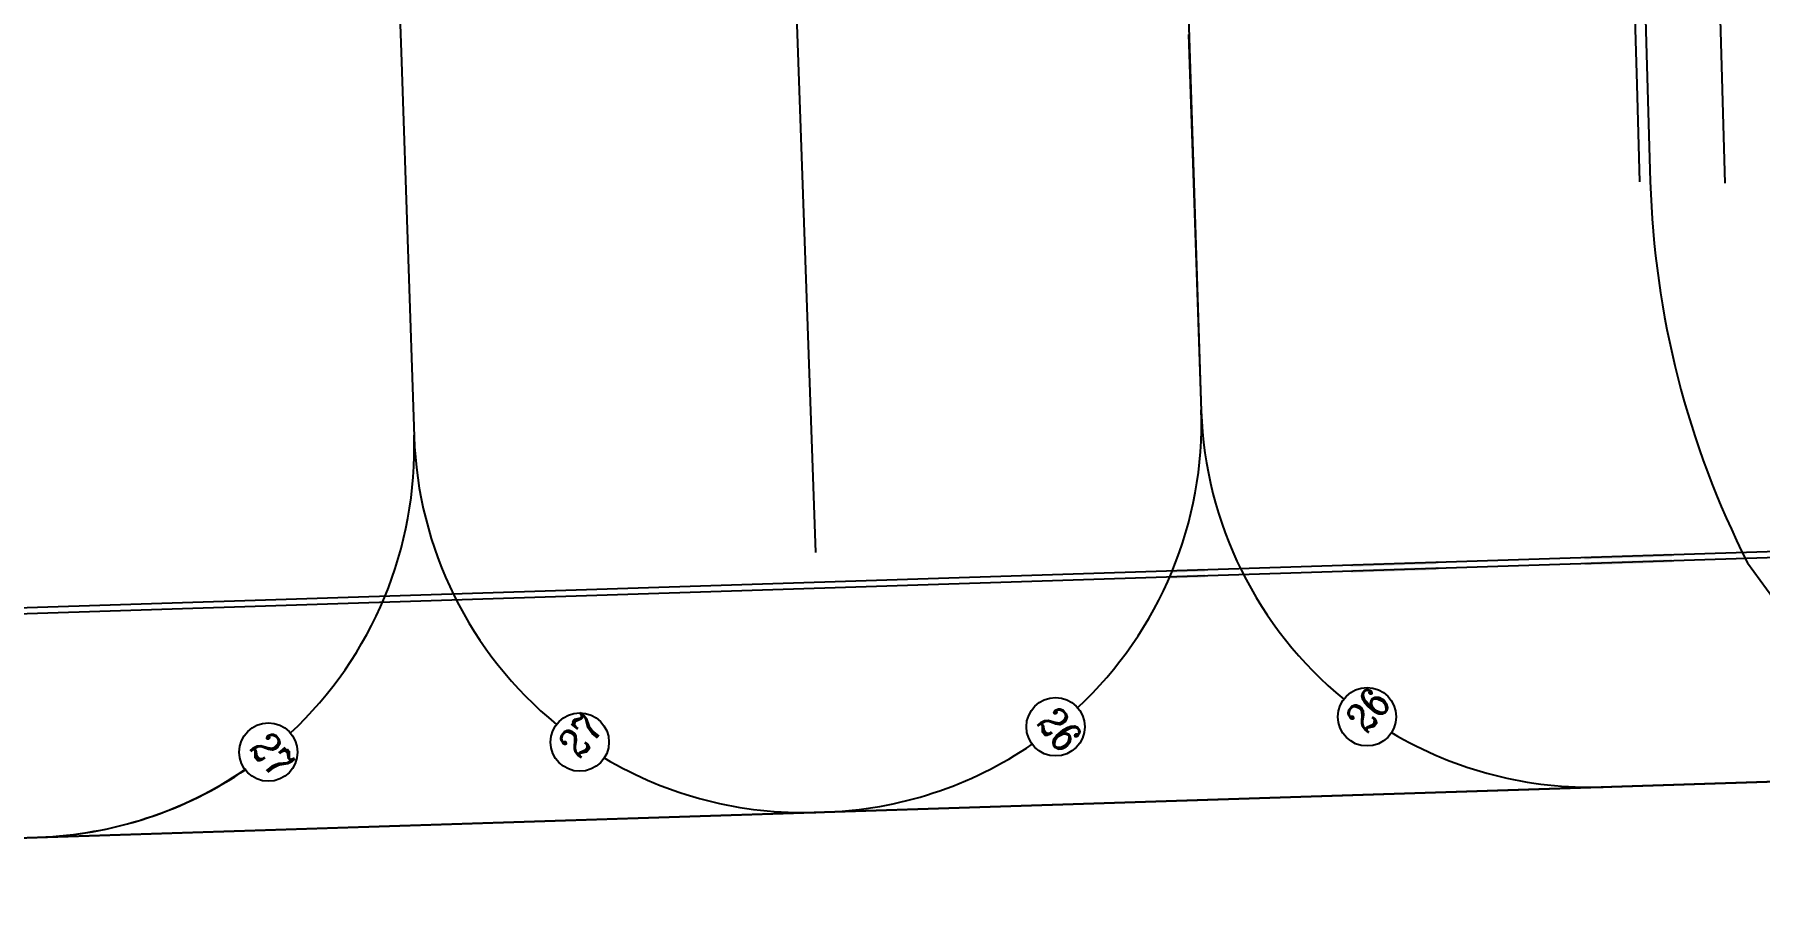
# Model space of a CAD drawing. Extents: x 71210 to 87171, y -11349 to 219.
# Drawn here: x 75579 to 76465, y -5917 to -5465 of the extents above; entities that cross this region are included whole.
import ezdxf

# ---------------------------------------------------------------- set-up
doc = ezdxf.new("R2010")
doc.units = 0
doc.layers.add('建築', color=7, linetype='Continuous')
doc.styles.add('TC_T1', font='romanc.shx', dxfattribs={"width": 0.8, "bigfont": '@chineset.shx'})

msp = doc.modelspace()

# ---------------------------------------------------------------- hatches: boundary and pattern name
at = {"layer": '建築', "ltscale": 1000}
h = msp.add_hatch(color=256, dxfattribs=at)
edge = h.paths.add_edge_path()
edge.add_arc((75978.22, -5664.38), 200, 336.44934, 336.68695)
edge.add_line((76161.89, -5743.53), (76180.01, -5742.95))
edge.add_line((76180.01, -5742.95), (76180.03, -5743.7))
edge.add_line((76180.03, -5743.7), (76161.56, -5744.29))
edge = h.paths.add_edge_path()
edge.add_arc((75978.22, -5664.38), 200, 337.39702, 337.63281)
edge.add_line((76163.17, -5740.49), (76179.91, -5739.95))
edge.add_line((76179.91, -5739.95), (76179.93, -5740.7))
edge.add_line((76179.93, -5740.7), (76162.86, -5741.25))
edge = h.paths.add_edge_path()
edge.add_arc((75978.22, -5664.38), 200, 337.63281, 337.86817)
edge.add_line((76163.48, -5739.73), (76179.89, -5739.2))
edge.add_line((76179.89, -5739.2), (76179.91, -5739.93))
edge.add_line((76179.91, -5739.93), (76179.75, -5739.95))
edge.add_line((76179.75, -5739.95), (76163.17, -5740.49))
edge = h.paths.add_edge_path()
edge.add_arc((75978.22, -5664.38), 200, 336.68695, 336.92409)
edge.add_line((76162.22, -5742.77), (76179.98, -5742.2))
edge.add_line((76179.98, -5742.2), (76180.01, -5742.95))
edge.add_line((76180.01, -5742.95), (76161.89, -5743.53))
h = msp.add_hatch(color=256, dxfattribs=at)
h.paths.add_polyline_path([(76299.69, -5736.1), (76299.85, -5736.08), (76299.82, -5735.34), (76254.85, -5736.79), (76254.87, -5737.54)])
h.paths.add_polyline_path([(76299.87, -5736.84), (76299.85, -5736.09), (76254.87, -5737.54), (76254.89, -5738.29)])
h.paths.add_polyline_path([(76299.94, -5739.09), (76299.92, -5738.34), (76254.94, -5739.79), (76254.97, -5740.54)])
h.paths.add_polyline_path([(76299.97, -5739.84), (76299.94, -5739.09), (76254.97, -5740.54), (76254.99, -5741.29)])
h = msp.add_hatch(color=256, dxfattribs=at)
h.paths.add_polyline_path([(76419.63, -5732.24), (76419.78, -5732.22), (76419.76, -5731.48), (76374.78, -5732.93), (76374.81, -5733.68)])
h.paths.add_polyline_path([(76419.81, -5732.98), (76419.79, -5732.23), (76374.81, -5733.68), (76374.83, -5734.43)])
h.paths.add_polyline_path([(76419.88, -5735.23), (76419.86, -5734.48), (76374.88, -5735.93), (76374.91, -5736.68)])
h.paths.add_polyline_path([(76419.91, -5735.98), (76419.88, -5735.23), (76374.91, -5736.68), (76374.93, -5737.43)])

# ---------------------------------------------------------------- linework, layer by layer
for p, q in [((76375.39, -3103.25, -12.65), (76447.02, -5541.14, -12.65)), ((76152.54, -4862.66, -12.65), (76178.13, -5658.28, -12.65)), ((75746.8, -4869.23, -12.65), (75767.36, -5478.85, -12.65)), ((75746.8, -4869.23, -12.65), (75767.36, -5478.85, -12.65)), ((75746.8, -4869.23, -12.65), (75767.36, -5478.85, -12.65)), ((75746.8, -4869.23, -12.65), (75767.36, -5478.85, -12.65)), ((76389.94, -4901.44, -12.65), (76408.71, -5540.42, -12.65)), ((76392.32, -4982.56, -12.65), (76408.71, -5540.42, -12.65)), ((75955.68, -5040.65, -12.65), (75979.93, -5730.99, -12.65)), ((75955.68, -5040.65, -12.65), (75979.93, -5730.99, -12.65)), ((75955.68, -5040.65, -12.65), (75979.93, -5730.99, -12.65)), ((75955.68, -5040.65, -12.65), (75979.93, -5730.99, -12.65)), ((76398.09, -5355.49, -12.65), (76401.71, -5490.54, -12.65)), ((76171.59, -5464.85, -12.65), (76178.13, -5658.28, -12.65)), ((75767.36, -5478.85, -12.65), (75773.85, -5671.27, -12.65)), ((75767.36, -5478.85, -12.65), (75773.85, -5671.27, -12.65)), ((75767.36, -5478.85, -12.65), (75773.85, -5671.27, -12.65)), ((75767.36, -5478.85, -12.65), (75773.85, -5671.27, -12.65)), ((76401.71, -5490.54, -12.65), (76403.08, -5540.53, -12.65)), ((76403.08, -5540.53, -12.65), (76403.08, -5540.53, -12.65)), ((76403.08, -5540.53, -12.65), (76403.08, -5540.53, -12.65)), ((75352.32, -5766.39, -12.65), (78219.62, -5674.18, -12.65)), ((75352.42, -5769.39, -12.65), (78219.72, -5677.18, -12.65)), ((76458.62, -5736.23, -12.65), (76687.59, -6051.4, -12.65)), ((75140.76, -5891.25, -12.65), (78804.04, -5773.45, -12.65)), ((75569.76, -5877.62, -12.65), (78803.27, -5773.64, -12.65))]:
    msp.add_line(p, q, dxfattribs=at)
for centre in [(76263.22, -5815.3, -12.65), (76263.22, -5815.3, -12.65), (76263.22, -5815.3, -12.65), (76263.22, -5815.3, -12.65), (76263.22, -5815.3, -12.65), (76263.22, -5815.3, -12.65), (76103.3, -5820.44, -12.65), (76103.3, -5820.44, -12.65), (76103.3, -5820.44, -12.65), (76103.3, -5820.44, -12.65), (76103.3, -5820.44, -12.65), (76103.3, -5820.44, -12.65), (75699.03, -5833.44, -12.65), (75699.03, -5833.44, -12.65), (75699.03, -5833.44, -12.65), (75699.03, -5833.44, -12.65), (75699.03, -5833.44, -12.65), (75699.03, -5833.44, -12.65), (75858.94, -5828.3, -12.65), (75858.94, -5828.3, -12.65), (75858.94, -5828.3, -12.65), (75858.94, -5828.3, -12.65), (75858.94, -5828.3, -12.65), (75858.94, -5828.3, -12.65)]:
    msp.add_circle(centre, 15, dxfattribs=at)
for centre, radius, start, end in [((76871.01, -5526.84, -12.65), 462.5, 181.68283, 206.91953), ((76871.01, -5526.84, -12.65), 462.5, 181.68283, 206.91953), ((75978.22, -5664.38, -12.65), 200, 313.00995, 1.93701), ((76378.01, -5651.52, -12.65), 200, 181.93701, 230.67378), ((75573.95, -5677.38, -12.65), 200, 313.00994, 1.93226), ((75573.95, -5677.38, -12.65), 200, 313.00994, 1.93226), ((75573.95, -5677.38, -12.65), 200, 313.00994, 1.93226), ((75573.95, -5677.38, -12.65), 200, 313.00994, 1.93226), ((75973.74, -5664.52, -12.65), 200, 181.93226, 230.67378), ((75973.74, -5664.52, -12.65), 200, 181.93226, 230.67378), ((75973.74, -5664.52, -12.65), 200, 181.93226, 230.67378), ((75973.74, -5664.52, -12.65), 200, 181.93226, 230.67378), ((76378.01, -5651.52, -12.65), 200, 239.27016, 271.84221), ((75973.74, -5664.52, -12.65), 200, 239.27016, 271.84222), ((75973.74, -5664.52, -12.65), 200, 239.27016, 271.84222), ((75973.74, -5664.52, -12.65), 200, 239.27016, 271.84222), ((75973.74, -5664.52, -12.65), 200, 239.27016, 271.84222), ((75973.74, -5664.52, -12.65), 200, 239.27016, 271.84222), ((75973.74, -5664.52, -12.65), 200, 239.27016, 271.84222), ((75978.22, -5664.38, -12.65), 200, 271.84154, 304.41357), ((75978.22, -5664.38, -12.65), 200, 271.84154, 304.41357), ((75978.22, -5664.38, -12.65), 200, 271.84154, 304.41357), ((75978.22, -5664.38, -12.65), 200, 271.84154, 304.41357), ((75978.22, -5664.38, -12.65), 200, 271.84154, 304.41357), ((75978.22, -5664.38, -12.65), 200, 271.84154, 304.41357), ((75573.95, -5677.38, -12.65), 200, 271.84153, 304.41356), ((75573.95, -5677.38, -12.65), 200, 271.84153, 304.41356), ((75573.95, -5677.38, -12.65), 200, 271.84153, 304.41356), ((75573.95, -5677.38, -12.65), 200, 271.84153, 304.41356), ((75574.71, -5677.19, -12.65), 200, 271.84153, 304.41356)]:
    msp.add_arc(centre, radius, start, end, dxfattribs=at)

# ---------------------------------------------------------------- texts
at = {"layer": '建築', "ltscale": 1000, "style": 'TC_T1', "width": 0.8}
for s, rotation, p in [('26', 51.04113, (76263.15, -5824.51, -12.65)), ('26', 51.04113, (76263.15, -5824.51, -12.65)), ('26', 51.04113, (76263.15, -5824.51, -12.65)), ('26', 51.04113, (76263.15, -5824.51, -12.65)), ('26', 51.04113, (76263.15, -5824.51, -12.65)), ('26', 51.04113, (76263.15, -5824.51, -12.65)), ('27', 51.04113, (75858.87, -5837.51, -12.65)), ('27', 51.04113, (75858.87, -5837.51, -12.65)), ('27', 51.04113, (75858.87, -5837.51, -12.65)), ('27', 51.04113, (75858.87, -5837.51, -12.65)), ('27', 51.04113, (75858.87, -5837.51, -12.65)), ('27', 51.04113, (75858.87, -5837.51, -12.65)), ('26', 309.61309, (76093.08, -5818.7, -12.65)), ('26', 309.61309, (76093.08, -5818.7, -12.65)), ('26', 309.61309, (76093.08, -5818.7, -12.65)), ('26', 309.61309, (76093.08, -5818.7, -12.65)), ('26', 309.61309, (76093.08, -5818.7, -12.65)), ('26', 309.61309, (76093.08, -5818.7, -12.65)), ('27', 309.61309, (75688.81, -5831.7, -12.65)), ('27', 309.61309, (75688.81, -5831.7, -12.65)), ('27', 309.61309, (75688.81, -5831.7, -12.65)), ('27', 309.61309, (75688.81, -5831.7, -12.65)), ('27', 309.61309, (75688.81, -5831.7, -12.65)), ('27', 309.61309, (75688.81, -5831.7, -12.65))]:
    msp.add_text(s, height=15, rotation=rotation, dxfattribs=at).set_placement(p)

doc.saveas('drawing.dxf')
